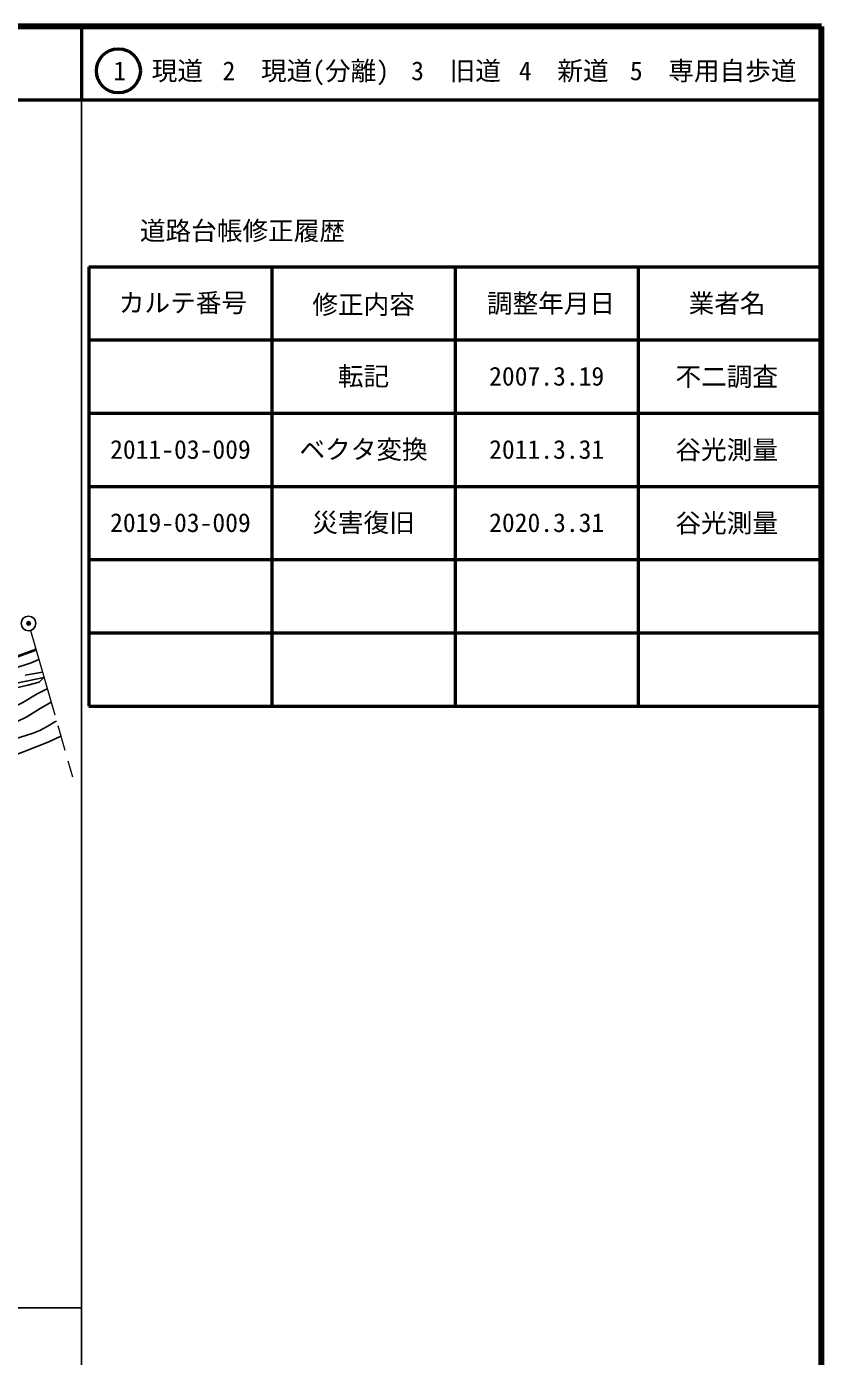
# Model space of a CAD drawing. Units: millimetres, scale not verified. Extents: x 40000 to 680000, y 20000 to 380000.
# Drawn here: x 571502 to 680000, y 198357 to 380000 of the extents above; entities that cross this region are included whole.
import ezdxf
from ezdxf.enums import TextEntityAlignment as Align

# ---------------------------------------------------------------- set-up
doc = ezdxf.new("R2010")
doc.units = ezdxf.units.MM
doc.header["$LTSCALE"] = 1000
doc.header["$PDMODE"] = 32
doc.header["$PDSIZE"] = 500
doc.linetypes.add('CHAIN', pattern=[18.5, 12, -1.5, 3.5, -1.5])
for name, color, linetype, lineweight in [('M-BGD', 7, 'Continuous', 25), ('M-BMK', 2, 'CHAIN', 13), ('M-BMK-SRVR', 3, 'Continuous', 25), ('M-TTL', 2, 'Continuous', 140), ('M-TTL-BAND', 7, 'Continuous', 25), ('M-TTL-FRAM', 2, 'Continuous', 50), ('M-TTL-LINE', 7, 'Continuous', 50)]:
    doc.layers.add(name, color=color, linetype=linetype, lineweight=lineweight)
doc.layers.add('M-OTRS', color=6, linetype='Continuous')
doc.layers.add('M-TTL-TXT', color=7, linetype='Continuous')
doc.styles.add('ＭＳ ゴシック', font='')
doc.styles.get('ＭＳ ゴシック').set_extended_font_data('MS Gothic')

msp = doc.modelspace()

# ---------------------------------------------------------------- linework, layer by layer
at = {"layer": 'M-BGD'}
for p, q in [((572764, 294962), (562398, 291191)), ((572805, 294817), (562449, 291050)), ((567191, 289741), (571669, 290646)), ((571302, 291404), (573665, 291821)), ((571669, 290646), (573870, 291107))]:
    msp.add_line(p, q, dxfattribs=at)
for points in [[(562955, 289429), (563929, 290134), (564857, 290687), (565943, 291172), (567078, 291563), (569608, 292273), (572131, 293097), (573173, 293530)], [(563259, 286599), (565653, 287624), (567918, 288705), (568991, 289231), (570297, 289739), (571683, 290026), (573220, 290464), (573855, 291103)], [(563277, 284703), (565570, 285412), (567887, 286243), (569360, 286875), (570968, 287686), (572938, 288846), (574307, 289561)], [(560900, 282801), (563277, 283138), (565727, 283594), (567280, 283990), (568804, 284487), (570105, 285013), (571537, 285728), (573336, 286873), (574837, 287707)], [(560182, 281193), (561985, 281198), (563948, 281315), (565530, 281553), (567096, 281897), (569675, 282616), (572386, 283481), (573314, 283850), (574327, 284390), (575356, 285019), (575573, 285128)], [(561768, 279041), (565329, 279568), (568687, 280167), (569842, 280482), (571062, 280924), (574513, 282324), (576165, 283058)]]:
    msp.add_lwpolyline(points, dxfattribs=at)
at = {"layer": 'M-BMK'}
msp.add_line((572036, 297511), (577744, 277532), dxfattribs=at)
at = {"layer": 'M-BMK-SRVR'}
for major_axis in [(1000, 0), (40, 0)]:
    msp.add_ellipse((571761, 298472), major_axis=major_axis, ratio=0.999483, dxfattribs=at)
at = {"layer": 'M-OTRS'}
msp.add_point((571761, 298472), dxfattribs=at)
at = {"layer": 'M-TTL'}
for p, q in [((680000, 380000), (40000, 380000)), ((680000, 20000), (680000, 380000))]:
    msp.add_line(p, q, dxfattribs=at)
at = {"layer": 'M-TTL-BAND'}
for p, q in [((579000, 20000), (579000, 370000)), ((40000, 205000), (579000, 205000))]:
    msp.add_line(p, q, dxfattribs=at)
at = {"layer": 'M-TTL-FRAM'}
for p, q in [((580000, 347197), (580000, 287197)), ((580000, 347197), (680000, 347197)), ((580000, 287197), (680000, 287197))]:
    msp.add_line(p, q, dxfattribs=at)
at = {"layer": 'M-TTL-LINE'}
for p, q in [((579000, 380000), (579000, 370000)), ((40000, 370000), (680000, 370000)), ((605000, 347197), (605000, 287197)), ((630000, 347197), (630000, 287197)), ((655000, 347197), (655000, 287197)), ((580000, 337197), (680000, 337197)), ((580000, 327197), (680000, 327197)), ((580000, 317197), (680000, 317197)), ((580000, 307197), (680000, 307197)), ((580000, 297197), (680000, 297197))]:
    msp.add_line(p, q, dxfattribs=at)
msp.add_circle((584031, 373958), 3000, dxfattribs=at)

# ---------------------------------------------------------------- texts
at = {"layer": 'M-TTL-TXT', "style": 'ＭＳ ゴシック'}
for s, p in [('1\u3000現道', (589448, 373958)), ('2\u3000現道(分離)', (609619, 373958)), ('3\u3000旧道', (630121, 373958)), ('4\u3000新道', (644824, 373958)), ('5\u3000専用自歩道', (665228, 373958)), ('道路台帳修正履歴', (600968, 352113)), ('カルテ番号', (592839, 342277)), ('修正内容', (617509, 342023)), ('調整年月日', (643089, 342197)), ('業者名', (667134, 342197)), ('転記', (617500, 332245)), ('2007.3.19', (642500, 332245)), ('不二調査', (667077, 332189)), ('2011-03-009', (592500, 322245)), ('ベクタ変換', (617500, 322245)), ('2011.3.31', (642500, 322245)), ('谷光測量', (667077, 322189)), ('2019-03-009', (592500, 312245)), ('災害復旧', (617500, 312245)), ('2020.3.31', (642500, 312245)), ('谷光測量', (667077, 312189))]:
    msp.add_text(s, height=2566, dxfattribs=at).set_placement(p, align=Align.MIDDLE_CENTER)

doc.saveas('drawing.dxf')
